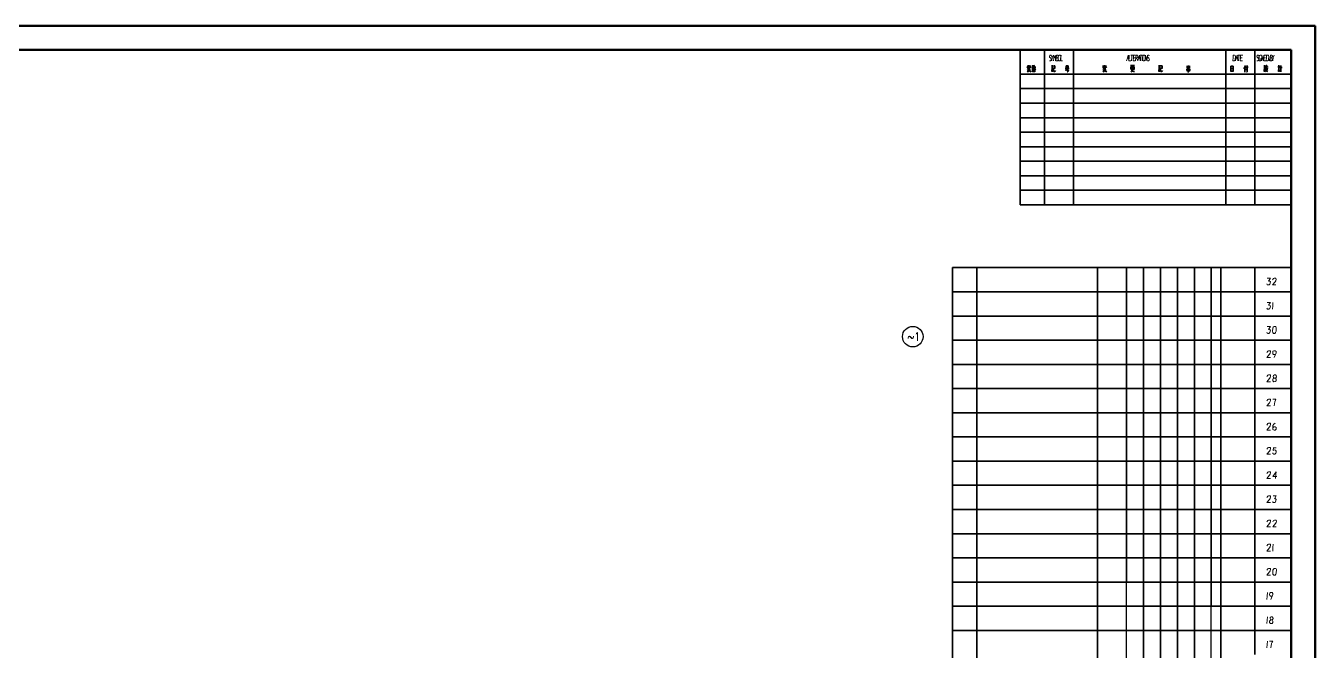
# Model space of a CAD drawing. Header units: millimetres. Extents: x 1333 to 104182, y -62616 to -5704.
# Drawn here: x 49181 to 49714, y -62281 to -62022 of the extents above; entities that cross this region are included whole.
import ezdxf

# ---------------------------------------------------------------- set-up
doc = ezdxf.new("R2010")
doc.units = ezdxf.units.MM
doc.header["$LTSCALE"] = 0.5
doc.layers.add('08', color=1, linetype='Continuous')
doc.layers.add('11', color=3, linetype='Continuous')
doc.styles.add('KAI', font='simplex.shx', dxfattribs={"width": 0.8, "bigfont": 'extfont.shx'})

# ---------------------------------------------------------------- blocks, each defined once
blk = doc.blocks.new('999')
at = {"color": 7, "lineweight": 70}
for p, q in [((73402, -10161.1), (75925, -10161.1)), ((75925, -10161.1), (75925, -11943.1)), ((73477, -10191.1), (75895, -10191.1)), ((75895, -10191.1), (75895, -11913.1))]:
    blk.add_line(p, q, dxfattribs=at)
at = {"color": 7, "lineweight": 35}
for p, q in [((75559, -10191.1), (75559, -10383.1)), ((75589, -10191.1), (75589, -10383.1)), ((75625, -10191.1), (75625, -10383.1)), ((75814, -10191.1), (75814, -10383.1)), ((75850, -10193.7), (75850, -10383.1)), ((75559, -10221.1), (75895, -10221.1)), ((75559, -10239.1), (75895, -10239.1)), ((75895, -10257.1), (75559, -10257.1)), ((75559, -10275.1), (75895, -10275.1)), ((75895, -10293.1), (75559, -10293.1)), ((75559, -10311.1), (75895, -10311.1)), ((75895, -10329.1), (75559, -10329.1)), ((75559, -10347.1), (75895, -10347.1)), ((75895, -10365.1), (75559, -10365.1)), ((75559, -10383.1), (75895, -10383.1)), ((75895, -10461.1), (75475, -10461.1)), ((75895, -10491.1), (75475, -10491.1)), ((75895, -10521.1), (75475, -10521.1)), ((75895, -10551.1), (75475, -10551.1)), ((75895, -10581.1), (75475, -10581.1)), ((75895, -10611.1), (75475, -10611.1)), ((75895, -10641.1), (75475, -10641.1)), ((75895, -10671.1), (75475, -10671.1)), ((75895, -10701.1), (75475, -10701.1)), ((75895, -10731.1), (75475, -10731.1)), ((75895, -10761.1), (75475, -10761.1)), ((75895, -10791.1), (75475, -10791.1)), ((75895, -10821.1), (75475, -10821.1)), ((75895, -10851.1), (75475, -10851.1)), ((75895, -10881.1), (75475, -10881.1)), ((75895, -10911.1), (75475, -10911.1))]:
    blk.add_line(p, q, dxfattribs=at)
at = {"color": 7, "lineweight": 35, "ltscale": 0.021387}
blk.add_line((75850, -10191.1), (75850, -10193.7), dxfattribs=at)
at = {"color": 7, "lineweight": 35, "ltscale": 0.042102}
for p, q in [((75567.4, -10211.2), (75572.4, -10211.2)), ((75661.2, -10211.2), (75666.2, -10211.2))]:
    blk.add_line(p, q, dxfattribs=at)
at = {"color": 7, "lineweight": 35, "ltscale": 0.011789}
blk.add_line((75568.2, -10212.1), (75567.6, -10213.3), dxfattribs=at)
at = {"color": 7, "lineweight": 35, "ltscale": 0.009835}
blk.add_line((75568.7, -10218), (75567.6, -10218.4), dxfattribs=at)
at = {"color": 7, "lineweight": 35, "ltscale": 0.016038}
blk.add_line((75569.2, -10215.4), (75567.7, -10216.6), dxfattribs=at)
at = {"color": 7, "lineweight": 35, "ltscale": 0.004926}
blk.add_line((75568.6, -10214), (75568.1, -10214.3), dxfattribs=at)
at = {"color": 7, "lineweight": 35, "ltscale": 0.014817}
blk.add_line((75569.3, -10212.3), (75568.6, -10214), dxfattribs=at)
at = {"color": 7, "lineweight": 35, "ltscale": 0.0066}
blk.add_line((75569.4, -10217.6), (75568.7, -10218), dxfattribs=at)
at = {"color": 7, "lineweight": 35, "ltscale": 0.00925}
for p, q in [((75568.9, -10215.6), (75569.6, -10216.4)), ((75662.7, -10215.6), (75663.5, -10216.4))]:
    blk.add_line(p, q, dxfattribs=at)
at = {"color": 7, "lineweight": 35, "ltscale": 0.006214}
blk.add_line((75569.7, -10214.8), (75569.2, -10215.4), dxfattribs=at)
at = {"color": 7, "lineweight": 35, "ltscale": 0.017139}
blk.add_line((75569.2, -10215.4), (75571.2, -10215.4), dxfattribs=at)
at = {"color": 7, "lineweight": 35, "ltscale": 0.009754}
blk.add_line((75569.4, -10211.2), (75569.3, -10212.3), dxfattribs=at)
at = {"color": 7, "lineweight": 35, "ltscale": 0.012322}
blk.add_line((75570.4, -10216.6), (75569.4, -10217.6), dxfattribs=at)
at = {"color": 7, "lineweight": 35, "ltscale": 0.014031}
blk.add_line((75569.6, -10216.4), (75570.8, -10217.6), dxfattribs=at)
at = {"color": 7, "lineweight": 35, "ltscale": 0.009991}
blk.add_line((75569.8, -10210), (75569.8, -10211.2), dxfattribs=at)
at = {"color": 7, "lineweight": 35, "ltscale": 0.002087}
blk.add_line((75570.4, -10214), (75570.1, -10214), dxfattribs=at)
at = {"color": 7, "lineweight": 35, "ltscale": 0.002383}
blk.add_line((75570.5, -10213.8), (75570.4, -10214), dxfattribs=at)
at = {"color": 7, "lineweight": 35, "ltscale": 0.012031}
blk.add_line((75571.2, -10215.4), (75570.4, -10216.6), dxfattribs=at)
at = {"color": 7, "lineweight": 35, "ltscale": 0.021887}
blk.add_line((75570.5, -10211.2), (75570.5, -10213.8), dxfattribs=at)
at = {"color": 7, "lineweight": 35, "ltscale": 0.007188}
blk.add_line((75570.8, -10217.6), (75571.6, -10218), dxfattribs=at)
at = {"color": 7, "lineweight": 35, "ltscale": 0.00853}
blk.add_line((75571.6, -10218), (75572.6, -10218.2), dxfattribs=at)
at = {"color": 7, "lineweight": 35, "ltscale": 0.00831}
blk.add_line((75571.7, -10212.4), (75572.3, -10213.2), dxfattribs=at)
at = {"color": 7, "lineweight": 35, "ltscale": 0.039355}
blk.add_line((75573.5, -10212.7), (75578.2, -10212.7), dxfattribs=at)
at = {"color": 7, "lineweight": 35, "ltscale": 0.011418}
blk.add_line((75574.5, -10214.5), (75573.5, -10215.5), dxfattribs=at)
at = {"color": 7, "lineweight": 35, "ltscale": 0.015064}
blk.add_line((75573.9, -10210.9), (75575.7, -10210.9), dxfattribs=at)
at = {"color": 7, "lineweight": 35, "ltscale": 0.00671}
blk.add_line((75574.4, -10211.6), (75574.7, -10212.3), dxfattribs=at)
at = {"color": 7, "lineweight": 35, "ltscale": 0.021875}
for p, q in [((75574.4, -10215.2), (75577.1, -10215.2)), ((75574.4, -10216.4), (75577.1, -10216.4)), ((75574.4, -10217.7), (75577.1, -10217.7))]:
    blk.add_line(p, q, dxfattribs=at)
at = {"color": 7, "lineweight": 35, "ltscale": 0.025122}
blk.add_line((75574.4, -10218.2), (75574.4, -10215.2), dxfattribs=at)
at = {"color": 7, "lineweight": 35, "ltscale": 0.007915}
blk.add_line((75575.1, -10213.8), (75574.5, -10214.5), dxfattribs=at)
at = {"color": 7, "lineweight": 35, "ltscale": 0.009843}
blk.add_line((75575.6, -10212.7), (75575.1, -10213.8), dxfattribs=at)
at = {"color": 7, "lineweight": 35, "ltscale": 0.012538}
blk.add_line((75575.7, -10210.9), (75577.2, -10210.5), dxfattribs=at)
at = {"color": 7, "lineweight": 35, "ltscale": 0.030411}
blk.add_line((75575.7, -10210.9), (75575.7, -10214.6), dxfattribs=at)
at = {"color": 7, "lineweight": 35, "ltscale": 0.021451}
blk.add_line((75575.8, -10217.7), (75575.8, -10215.2), dxfattribs=at)
at = {"color": 7, "lineweight": 35, "ltscale": 0.008952}
blk.add_line((75576, -10212.7), (75576.4, -10213.7), dxfattribs=at)
at = {"color": 7, "lineweight": 35, "ltscale": 0.006482}
blk.add_line((75576.4, -10213.7), (75576.7, -10214.4), dxfattribs=at)
at = {"color": 7, "lineweight": 35, "ltscale": 0.010111}
blk.add_line((75577, -10211.3), (75576.6, -10212.5), dxfattribs=at)
at = {"color": 7, "lineweight": 35, "ltscale": 0.01551}
blk.add_line((75576.7, -10214.4), (75578.2, -10215.6), dxfattribs=at)
at = {"color": 7, "lineweight": 35, "ltscale": 0.024973}
blk.add_line((75577.1, -10215.2), (75577.1, -10218.2), dxfattribs=at)
at = {"color": 7, "lineweight": 35, "ltscale": 0.018872}
blk.add_line((75597.6, -10212.1), (75599.8, -10212.1), dxfattribs=at)
at = {"color": 7, "lineweight": 35, "ltscale": 0.014844}
blk.add_line((75597.7, -10213.3), (75599.5, -10213.3), dxfattribs=at)
at = {"color": 7, "lineweight": 35, "ltscale": 0.014185}
for p, q in [((75597.7, -10214.5), (75599.5, -10214.5)), ((75730.6, -10214.5), (75732.3, -10214.5))]:
    blk.add_line(p, q, dxfattribs=at)
at = {"color": 7, "lineweight": 35, "ltscale": 0.014014}
blk.add_line((75597.9, -10210.7), (75599.5, -10210.7), dxfattribs=at)
at = {"color": 7, "lineweight": 35, "ltscale": 0.018579}
for p, q in [((75598, -10217.9), (75598, -10215.7)), ((75730.8, -10217.9), (75730.8, -10215.7))]:
    blk.add_line(p, q, dxfattribs=at)
at = {"color": 7, "lineweight": 35, "ltscale": 0.012085}
for p, q in [((75598, -10215.7), (75599.4, -10215.7)), ((75598, -10217.5), (75599.4, -10217.5))]:
    blk.add_line(p, q, dxfattribs=at)
at = {"color": 7, "lineweight": 35, "ltscale": 0.019064}
for p, q in [((75599.4, -10215.7), (75599.4, -10218)), ((75732.3, -10215.7), (75732.3, -10218))]:
    blk.add_line(p, q, dxfattribs=at)
at = {"color": 7, "lineweight": 35, "ltscale": 0.01499}
for p, q in [((75600.3, -10210.9), (75602.1, -10210.9)), ((75733.2, -10210.9), (75735, -10210.9))]:
    blk.add_line(p, q, dxfattribs=at)
at = {"color": 7, "lineweight": 35, "ltscale": 0.031509}
for p, q in [((75600.3, -10213.5), (75600.3, -10217.3)), ((75733.2, -10213.5), (75733.2, -10217.3))]:
    blk.add_line(p, q, dxfattribs=at)
at = {"color": 7, "lineweight": 35, "ltscale": 0.014832}
for p, q in [((75602.1, -10213.5), (75600.3, -10213.5)), ((75730.6, -10213.3), (75732.4, -10213.3)), ((75735, -10213.5), (75733.2, -10213.5))]:
    blk.add_line(p, q, dxfattribs=at)
at = {"color": 7, "lineweight": 35, "ltscale": 0.004025}
for p, q in [((75600.3, -10217.3), (75600.6, -10217.7)), ((75733.2, -10217.3), (75733.4, -10217.7))]:
    blk.add_line(p, q, dxfattribs=at)
at = {"color": 7, "lineweight": 35, "ltscale": 0.011365}
for p, q in [((75600.6, -10217.7), (75601.9, -10217.7)), ((75733.4, -10217.7), (75734.8, -10217.7))]:
    blk.add_line(p, q, dxfattribs=at)
at = {"color": 7, "lineweight": 35, "ltscale": 0.004087}
for p, q in [((75601.9, -10217.7), (75602.4, -10217.4)), ((75734.8, -10217.7), (75735.2, -10217.4))]:
    blk.add_line(p, q, dxfattribs=at)
at = {"color": 7, "lineweight": 35, "ltscale": 0.025369}
for p, q in [((75602.1, -10210.9), (75602.1, -10213.9)), ((75735, -10210.9), (75735, -10213.9))]:
    blk.add_line(p, q, dxfattribs=at)
at = {"color": 7, "lineweight": 35, "ltscale": 0.006186}
for p, q in [((75602.4, -10217.4), (75602.6, -10216.7)), ((75735.2, -10217.4), (75735.4, -10216.7))]:
    blk.add_line(p, q, dxfattribs=at)
at = {"color": 7, "lineweight": 35, "ltscale": 0.041736}
blk.add_line((75614.7, -10214), (75619.7, -10214), dxfattribs=at)
at = {"color": 7, "lineweight": 35, "ltscale": 0.025637}
blk.add_line((75616.3, -10214), (75615.5, -10216.9), dxfattribs=at)
at = {"color": 7, "lineweight": 35, "ltscale": 0.017297}
blk.add_line((75615.8, -10212.8), (75615.8, -10210.7), dxfattribs=at)
at = {"color": 7, "lineweight": 35, "ltscale": 0.022888}
for p, q in [((75615.8, -10210.7), (75618.5, -10210.7)), ((75618.5, -10212.8), (75615.8, -10212.8))]:
    blk.add_line(p, q, dxfattribs=at)
at = {"color": 7, "lineweight": 35, "ltscale": 0.024377}
blk.add_line((75615.9, -10215.6), (75618.8, -10215.6), dxfattribs=at)
at = {"color": 7, "lineweight": 35, "ltscale": 0.004529}
blk.add_line((75617.8, -10218.2), (75617.2, -10218.2), dxfattribs=at)
at = {"color": 7, "lineweight": 35, "ltscale": 0.003862}
blk.add_line((75618.2, -10218), (75617.8, -10218.2), dxfattribs=at)
at = {"color": 7, "lineweight": 35, "ltscale": 0.020594}
blk.add_line((75618.8, -10215.6), (75618.2, -10218), dxfattribs=at)
at = {"color": 7, "lineweight": 35, "ltscale": 0.017828}
blk.add_line((75618.5, -10210.7), (75618.5, -10212.8), dxfattribs=at)
at = {"color": 7, "lineweight": 35, "ltscale": 0.011795}
blk.add_line((75662.1, -10212.1), (75661.4, -10213.4), dxfattribs=at)
at = {"color": 7, "lineweight": 35, "ltscale": 0.009847}
blk.add_line((75662.5, -10218), (75661.4, -10218.4), dxfattribs=at)
at = {"color": 7, "lineweight": 35, "ltscale": 0.016036}
blk.add_line((75663, -10215.4), (75661.5, -10216.6), dxfattribs=at)
at = {"color": 7, "lineweight": 35, "ltscale": 0.004929}
blk.add_line((75662.4, -10214), (75661.9, -10214.4), dxfattribs=at)
at = {"color": 7, "lineweight": 35, "ltscale": 0.014806}
blk.add_line((75663.1, -10212.4), (75662.4, -10214), dxfattribs=at)
at = {"color": 7, "lineweight": 35, "ltscale": 0.006588}
blk.add_line((75663.2, -10217.7), (75662.5, -10218), dxfattribs=at)
at = {"color": 7, "lineweight": 35, "ltscale": 0.006216}
blk.add_line((75663.5, -10214.8), (75663, -10215.4), dxfattribs=at)
at = {"color": 7, "lineweight": 35, "ltscale": 0.017151}
blk.add_line((75663, -10215.4), (75665, -10215.4), dxfattribs=at)
at = {"color": 7, "lineweight": 35, "ltscale": 0.009761}
blk.add_line((75663.2, -10211.2), (75663.1, -10212.4), dxfattribs=at)
at = {"color": 7, "lineweight": 35, "ltscale": 0.012333}
blk.add_line((75664.2, -10216.6), (75663.2, -10217.7), dxfattribs=at)
at = {"color": 7, "lineweight": 35, "ltscale": 0.014038}
blk.add_line((75663.5, -10216.4), (75664.7, -10217.6), dxfattribs=at)
at = {"color": 7, "lineweight": 35, "ltscale": 0.009985}
for p, q in [((75663.7, -10210), (75663.7, -10211.2)), ((75879.3, -10215.6), (75880.5, -10215.6)), ((75879.3, -10217.4), (75880.5, -10217.4))]:
    blk.add_line(p, q, dxfattribs=at)
at = {"color": 7, "lineweight": 35, "ltscale": 0.002075}
blk.add_line((75664.2, -10214.1), (75663.9, -10214.1), dxfattribs=at)
at = {"color": 7, "lineweight": 35, "ltscale": 0.002388}
blk.add_line((75664.4, -10213.8), (75664.2, -10214.1), dxfattribs=at)
at = {"color": 7, "lineweight": 35, "ltscale": 0.012028}
blk.add_line((75665, -10215.4), (75664.2, -10216.6), dxfattribs=at)
at = {"color": 7, "lineweight": 35, "ltscale": 0.021893}
blk.add_line((75664.4, -10211.2), (75664.4, -10213.8), dxfattribs=at)
at = {"color": 7, "lineweight": 35, "ltscale": 0.007179}
blk.add_line((75664.7, -10217.6), (75665.4, -10218), dxfattribs=at)
at = {"color": 7, "lineweight": 35, "ltscale": 0.008541}
blk.add_line((75665.4, -10218), (75666.4, -10218.3), dxfattribs=at)
at = {"color": 7, "lineweight": 35, "ltscale": 0.008315}
blk.add_line((75665.5, -10212.4), (75666.1, -10213.2), dxfattribs=at)
at = {"color": 7, "lineweight": 35, "ltscale": 0.042236}
blk.add_line((75695.9, -10210.5), (75700.9, -10210.5), dxfattribs=at)
at = {"color": 7, "lineweight": 35, "ltscale": 0.008567}
blk.add_line((75696.9, -10217.7), (75696, -10218.2), dxfattribs=at)
at = {"color": 7, "lineweight": 35, "ltscale": 0.032397}
for p, q in [((75696.3, -10211.9), (75700.2, -10211.9)), ((75696.3, -10213.2), (75700.2, -10213.2)), ((75696.3, -10214.8), (75700.2, -10214.8))]:
    blk.add_line(p, q, dxfattribs=at)
at = {"color": 7, "lineweight": 35, "ltscale": 0.027151}
blk.add_line((75696.3, -10215.1), (75696.3, -10211.9), dxfattribs=at)
at = {"color": 7, "lineweight": 35, "ltscale": 0.003786}
blk.add_line((75696.8, -10215.7), (75697, -10215.3), dxfattribs=at)
at = {"color": 7, "lineweight": 35, "ltscale": 0.011296}
blk.add_line((75697.8, -10216.7), (75696.9, -10217.7), dxfattribs=at)
at = {"color": 7, "lineweight": 35, "ltscale": 0.020991}
blk.add_line((75697, -10215.3), (75698.7, -10217.2), dxfattribs=at)
at = {"color": 7, "lineweight": 35, "ltscale": 0.008331}
blk.add_line((75698.1, -10215.8), (75697.8, -10216.7), dxfattribs=at)
at = {"color": 7, "lineweight": 35, "ltscale": 0.008883}
blk.add_line((75698.3, -10214.7), (75698.1, -10215.8), dxfattribs=at)
at = {"color": 7, "lineweight": 35, "ltscale": 0.035004}
blk.add_line((75698.3, -10210.5), (75698.3, -10214.7), dxfattribs=at)
at = {"color": 7, "lineweight": 35, "ltscale": 0.01117}
blk.add_line((75698.7, -10217.2), (75699.9, -10217.8), dxfattribs=at)
at = {"color": 7, "lineweight": 35, "ltscale": 0.00657}
blk.add_line((75699.9, -10217.8), (75700.6, -10218), dxfattribs=at)
at = {"color": 7, "lineweight": 35, "ltscale": 0.027817}
blk.add_line((75700.2, -10211.9), (75700.2, -10215.2), dxfattribs=at)
at = {"color": 7, "lineweight": 35, "ltscale": 0.01886}
blk.add_line((75730.4, -10212.1), (75732.7, -10212.1), dxfattribs=at)
at = {"color": 7, "lineweight": 35, "ltscale": 0.014026}
blk.add_line((75730.7, -10210.7), (75732.4, -10210.7), dxfattribs=at)
at = {"color": 7, "lineweight": 35, "ltscale": 0.012097}
for p, q in [((75730.8, -10215.7), (75732.3, -10215.7)), ((75730.8, -10217.5), (75732.3, -10217.5))]:
    blk.add_line(p, q, dxfattribs=at)
at = {"color": 7, "lineweight": 35, "ltscale": 0.043738}
blk.add_line((75765, -10215.8), (75770.2, -10215.8), dxfattribs=at)
at = {"color": 7, "lineweight": 35, "ltscale": 0.039539}
blk.add_line((75765.1, -10211.5), (75769.9, -10211.5), dxfattribs=at)
at = {"color": 7, "lineweight": 35, "ltscale": 0.027844}
blk.add_line((75765.7, -10214.7), (75769.1, -10214.7), dxfattribs=at)
at = {"color": 7, "lineweight": 35, "ltscale": 0.026904}
blk.add_line((75765.8, -10216.8), (75769.1, -10216.8), dxfattribs=at)
at = {"color": 7, "lineweight": 35, "ltscale": 0.026208}
for p, q in [((75769.1, -10212.5), (75765.9, -10212.5)), ((75765.9, -10213.7), (75769.1, -10213.7))]:
    blk.add_line(p, q, dxfattribs=at)
at = {"color": 7, "lineweight": 35, "ltscale": 0.010318}
for p, q in [((75765.9, -10212.5), (75765.9, -10213.7)), ((75769.1, -10213.7), (75769.1, -10212.5))]:
    blk.add_line(p, q, dxfattribs=at)
at = {"color": 7, "lineweight": 35, "ltscale": 0.003943}
blk.add_line((75767.5, -10218.6), (75767, -10218.6), dxfattribs=at)
at = {"color": 7, "lineweight": 35, "ltscale": 0.003344}
blk.add_line((75767.7, -10218.3), (75767.5, -10218.6), dxfattribs=at)
at = {"color": 7, "lineweight": 35, "ltscale": 0.066351}
blk.add_line((75767.7, -10210.3), (75767.7, -10218.3), dxfattribs=at)
at = {"color": 7, "lineweight": 35, "ltscale": 0.0211}
blk.add_line((75769.1, -10214.7), (75769.1, -10217.2), dxfattribs=at)
at = {"color": 7, "lineweight": 35, "ltscale": 0.023889}
for p, q in [((75820.3, -10211), (75823.2, -10211)), ((75820.3, -10214.1), (75823.2, -10214.1)), ((75820.3, -10217.3), (75823.2, -10217.3))]:
    blk.add_line(p, q, dxfattribs=at)
at = {"color": 7, "lineweight": 35, "ltscale": 0.05564}
for p, q in [((75820.3, -10217.7), (75820.3, -10211)), ((75823.2, -10211), (75823.2, -10217.7))]:
    blk.add_line(p, q, dxfattribs=at)
at = {"color": 7, "lineweight": 35, "ltscale": 0.022995}
blk.add_line((75837.6, -10211.9), (75836.4, -10214.4), dxfattribs=at)
at = {"color": 7, "lineweight": 35, "ltscale": 0.013653}
blk.add_line((75838.3, -10210.4), (75837.6, -10211.9), dxfattribs=at)
at = {"color": 7, "lineweight": 35, "ltscale": 0.054935}
blk.add_line((75837.6, -10211.9), (75837.6, -10218.5), dxfattribs=at)
at = {"color": 7, "lineweight": 35, "ltscale": 0.028345}
blk.add_line((75838.3, -10212.5), (75841.7, -10212.5), dxfattribs=at)
at = {"color": 7, "lineweight": 35, "ltscale": 0.017561}
blk.add_line((75839.2, -10214), (75839.5, -10216.1), dxfattribs=at)
at = {"color": 7, "lineweight": 35, "ltscale": 0.004773}
blk.add_line((75840.4, -10218.1), (75839.8, -10218.1), dxfattribs=at)
at = {"color": 7, "lineweight": 35, "ltscale": 0.00416}
blk.add_line((75840.5, -10217.7), (75840.4, -10218.1), dxfattribs=at)
at = {"color": 7, "lineweight": 35, "ltscale": 0.061975}
blk.add_line((75840.5, -10210.2), (75840.5, -10217.7), dxfattribs=at)
at = {"color": 7, "lineweight": 35, "ltscale": 0.018359}
for p, q in [((75861.1, -10211.7), (75863.3, -10211.7)), ((75878.8, -10211.9), (75881, -10211.9))]:
    blk.add_line(p, q, dxfattribs=at)
at = {"color": 7, "lineweight": 35, "ltscale": 0.012939}
for p, q in [((75861.3, -10210.6), (75862.9, -10210.6)), ((75879, -10210.7), (75880.6, -10210.7))]:
    blk.add_line(p, q, dxfattribs=at)
at = {"color": 7, "lineweight": 35, "ltscale": 0.012549}
blk.add_line((75861.4, -10213), (75862.9, -10213), dxfattribs=at)
at = {"color": 7, "lineweight": 35, "ltscale": 0.012463}
for p, q in [((75861.4, -10214.3), (75862.9, -10214.3)), ((75879.1, -10214.5), (75880.6, -10214.5))]:
    blk.add_line(p, q, dxfattribs=at)
at = {"color": 7, "lineweight": 35, "ltscale": 0.009998}
for p, q in [((75861.6, -10215.5), (75862.8, -10215.5)), ((75861.6, -10217.3), (75862.8, -10217.3))]:
    blk.add_line(p, q, dxfattribs=at)
at = {"color": 7, "lineweight": 35, "ltscale": 0.018304}
for p, q in [((75861.6, -10217.7), (75861.6, -10215.5)), ((75879.3, -10217.8), (75879.3, -10215.6))]:
    blk.add_line(p, q, dxfattribs=at)
at = {"color": 7, "lineweight": 35, "ltscale": 0.019257}
blk.add_line((75862.8, -10215.5), (75862.8, -10217.8), dxfattribs=at)
at = {"color": 7, "lineweight": 35, "ltscale": 0.004377}
blk.add_line((75863.4, -10212.8), (75863.8, -10212.4), dxfattribs=at)
at = {"color": 7, "lineweight": 35, "ltscale": 0.017982}
blk.add_line((75863.4, -10213.8), (75865.6, -10213.8), dxfattribs=at)
at = {"color": 7, "lineweight": 35, "ltscale": 0.007735}
blk.add_line((75864.2, -10217.3), (75863.4, -10217.8), dxfattribs=at)
at = {"color": 7, "lineweight": 35, "ltscale": 0.005456}
blk.add_line((75863.8, -10212.4), (75864, -10211.8), dxfattribs=at)
at = {"color": 7, "lineweight": 35, "ltscale": 0.008569}
blk.add_line((75864, -10210.5), (75865, -10210.5), dxfattribs=at)
at = {"color": 7, "lineweight": 35, "ltscale": 0.010867}
blk.add_line((75864, -10211.8), (75864, -10210.5), dxfattribs=at)
at = {"color": 7, "lineweight": 35, "ltscale": 0.008327}
blk.add_line((75864, -10214.8), (75864.3, -10215.7), dxfattribs=at)
at = {"color": 7, "lineweight": 35, "ltscale": 0.007985}
blk.add_line((75864.7, -10216.5), (75864.2, -10217.3), dxfattribs=at)
at = {"color": 7, "lineweight": 35, "ltscale": 0.010726}
blk.add_line((75864.3, -10215.7), (75865, -10216.8), dxfattribs=at)
at = {"color": 7, "lineweight": 35, "ltscale": 0.011689}
blk.add_line((75865.3, -10215.2), (75864.7, -10216.5), dxfattribs=at)
at = {"color": 7, "lineweight": 35, "ltscale": 0.014679}
blk.add_line((75865, -10210.5), (75865, -10212.3), dxfattribs=at)
at = {"color": 7, "lineweight": 35, "ltscale": 0.002263}
blk.add_line((75865, -10212.3), (75865.2, -10212.5), dxfattribs=at)
at = {"color": 7, "lineweight": 35, "ltscale": 0.013763}
blk.add_line((75865, -10216.8), (75866.2, -10217.9), dxfattribs=at)
at = {"color": 7, "lineweight": 35, "ltscale": 0.005359}
blk.add_line((75865.2, -10212.5), (75865.9, -10212.5), dxfattribs=at)
at = {"color": 7, "lineweight": 35, "ltscale": 0.012057}
blk.add_line((75865.6, -10213.8), (75865.3, -10215.2), dxfattribs=at)
at = {"color": 7, "lineweight": 35, "ltscale": 0.005774}
blk.add_line((75865.9, -10212.5), (75866.1, -10211.8), dxfattribs=at)
at = {"color": 7, "lineweight": 35, "ltscale": 0.012561}
blk.add_line((75879.1, -10213.2), (75880.6, -10213.2), dxfattribs=at)
at = {"color": 7, "lineweight": 35, "ltscale": 0.01926}
blk.add_line((75880.5, -10215.6), (75880.5, -10218), dxfattribs=at)
at = {"color": 7, "lineweight": 35, "ltscale": 0.022827}
blk.add_line((75881.2, -10212.9), (75883.9, -10212.9), dxfattribs=at)
at = {"color": 7, "lineweight": 35, "ltscale": 0.06644}
blk.add_line((75882.5, -10210.3), (75882.5, -10218.2), dxfattribs=at)
at = {"color": 7, "lineweight": 35, "ltscale": 0.25}
for p, q in [((75475, -10461.1), (75475, -10491.1)), ((75505, -10461.1), (75505, -10491.1)), ((75655, -10461.1), (75655, -10491.1)), ((75691, -10461.1), (75691, -10491.1)), ((75712, -10491.1), (75712, -10461.1)), ((75733, -10491.1), (75733, -10461.1)), ((75754, -10491.1), (75754, -10461.1)), ((75775, -10461.1), (75775, -10491.1)), ((75796, -10491.1), (75796, -10461.1)), ((75808, -10491.1), (75808, -10461.1)), ((75850, -10461.1), (75850, -10491.1)), ((75895, -10491.1), (75895, -10461.1)), ((75475, -10491.1), (75475, -10671.1)), ((75505, -10491.1), (75505, -10671.1)), ((75655, -10491.1), (75655, -10671.1)), ((75691, -10491.1), (75691, -10671.1)), ((75712, -10671.1), (75712, -10491.1)), ((75733, -10671.1), (75733, -10491.1)), ((75754, -10671.1), (75754, -10491.1)), ((75775, -10491.1), (75775, -10671.1)), ((75796, -10671.1), (75796, -10491.1)), ((75808, -10671.1), (75808, -10491.1)), ((75850, -10491.1), (75850, -10521.1)), ((75895, -10521.1), (75895, -10491.1)), ((75850, -10521.1), (75850, -10551.1)), ((75895, -10551.1), (75895, -10521.1)), ((75850, -10551.1), (75850, -10581.1)), ((75895, -10581.1), (75895, -10551.1)), ((75850, -10581.1), (75850, -10611.1)), ((75895, -10611.1), (75895, -10581.1)), ((75850, -10611.1), (75850, -10641.1)), ((75895, -10641.1), (75895, -10611.1)), ((75475, -10641.1), (75475, -10821.1)), ((75475, -10641.1), (75475, -10821.1)), ((75505, -10641.1), (75505, -10821.1)), ((75505, -10641.1), (75505, -10821.1)), ((75655, -10641.1), (75655, -10821.1)), ((75655, -10641.1), (75655, -10821.1)), ((75691, -10641.1), (75691, -10821.1)), ((75691, -10641.1), (75691, -10821.1)), ((75712, -10821.1), (75712, -10641.1)), ((75712, -10821.1), (75712, -10641.1)), ((75733, -10821.1), (75733, -10641.1)), ((75733, -10821.1), (75733, -10641.1)), ((75754, -10821.1), (75754, -10641.1)), ((75754, -10821.1), (75754, -10641.1)), ((75775, -10641.1), (75775, -10821.1)), ((75775, -10641.1), (75775, -10821.1)), ((75796, -10821.1), (75796, -10641.1)), ((75808, -10821.1), (75808, -10641.1)), ((75850, -10641.1), (75850, -10671.1)), ((75895, -10671.1), (75895, -10641.1)), ((75850, -10671.1), (75850, -10701.1)), ((75895, -10701.1), (75895, -10671.1)), ((75850, -10701.1), (75850, -10731.1)), ((75895, -10731.1), (75895, -10701.1)), ((75475, -10731.1), (75475, -10971.1)), ((75475, -10731.1), (75475, -10971.1)), ((75475, -10731.1), (75475, -10821.1)), ((75475, -10731.1), (75475, -10761.1)), ((75475, -10731.1), (75475, -10821.1)), ((75475, -10731.1), (75475, -10761.1)), ((75505, -10731.1), (75505, -10971.1)), ((75505, -10731.1), (75505, -10971.1)), ((75505, -10731.1), (75505, -10821.1)), ((75505, -10731.1), (75505, -10761.1)), ((75505, -10731.1), (75505, -10821.1)), ((75505, -10731.1), (75505, -10761.1)), ((75655, -10731.1), (75655, -10971.1)), ((75655, -10731.1), (75655, -10971.1)), ((75655, -10731.1), (75655, -10821.1)), ((75655, -10731.1), (75655, -10761.1)), ((75655, -10731.1), (75655, -10821.1)), ((75655, -10731.1), (75655, -10761.1)), ((75691, -10731.1), (75691, -10821.1)), ((75691, -10731.1), (75691, -10821.1)), ((75712, -11211.1), (75712, -10731.1)), ((75712, -10821.1), (75712, -10731.1)), ((75712, -10821.1), (75712, -10731.1)), ((75733, -11211.1), (75733, -10731.1)), ((75733, -10821.1), (75733, -10731.1)), ((75733, -10821.1), (75733, -10731.1)), ((75754, -11211.1), (75754, -10731.1)), ((75754, -10821.1), (75754, -10731.1)), ((75754, -10761.1), (75754, -10731.1)), ((75754, -10821.1), (75754, -10731.1)), ((75754, -10761.1), (75754, -10731.1)), ((75775, -10731.1), (75775, -11211.1)), ((75775, -10731.1), (75775, -10821.1)), ((75775, -10731.1), (75775, -10821.1)), ((75796, -10821.1), (75796, -10731.1)), ((75850, -10731.1), (75850, -10761.1)), ((75895, -10761.1), (75895, -10731.1)), ((75850, -10761.1), (75850, -10791.1)), ((75895, -10791.1), (75895, -10761.1)), ((75796, -10821.1), (75796, -10791.1)), ((75850, -10791.1), (75850, -10821.1)), ((75895, -10821.1), (75895, -10791.1)), ((75475, -10821.1), (75475, -10851.1)), ((75475, -10821.1), (75475, -10851.1)), ((75475, -10821.1), (75475, -10851.1)), ((75475, -10821.1), (75475, -10851.1)), ((75505, -10821.1), (75505, -10851.1)), ((75505, -10821.1), (75505, -10851.1)), ((75505, -10821.1), (75505, -10851.1)), ((75505, -10821.1), (75505, -10851.1)), ((75655, -10821.1), (75655, -10851.1)), ((75655, -10821.1), (75655, -10851.1)), ((75655, -10821.1), (75655, -10851.1)), ((75655, -10821.1), (75655, -10851.1)), ((75691, -10821.1), (75691, -10851.1)), ((75691, -10821.1), (75691, -10851.1)), ((75691, -10821.1), (75691, -10851.1)), ((75691, -10821.1), (75691, -10851.1)), ((75712, -10851.1), (75712, -10821.1)), ((75712, -10851.1), (75712, -10821.1)), ((75712, -10851.1), (75712, -10821.1)), ((75712, -10851.1), (75712, -10821.1)), ((75733, -10851.1), (75733, -10821.1)), ((75733, -10851.1), (75733, -10821.1)), ((75733, -10851.1), (75733, -10821.1)), ((75733, -10851.1), (75733, -10821.1)), ((75754, -10851.1), (75754, -10821.1)), ((75754, -10851.1), (75754, -10821.1)), ((75754, -10851.1), (75754, -10821.1)), ((75754, -10851.1), (75754, -10821.1)), ((75775, -10821.1), (75775, -10851.1)), ((75775, -10821.1), (75775, -10851.1)), ((75775, -10821.1), (75775, -10851.1)), ((75775, -10821.1), (75775, -10851.1)), ((75796, -10851.1), (75796, -10821.1)), ((75796, -10851.1), (75796, -10821.1)), ((75808, -11061.1), (75808, -10821.1)), ((75808, -11061.1), (75808, -10821.1)), ((75808, -10911.1), (75808, -10821.1)), ((75850, -10821.1), (75850, -10851.1)), ((75895, -10851.1), (75895, -10821.1)), ((75796, -10881.1), (75796, -10851.1)), ((75796, -10881.1), (75796, -10851.1)), ((75796, -10881.1), (75796, -10851.1)), ((75808, -10911.1), (75808, -10851.1)), ((75850, -10851.1), (75850, -10881.1)), ((75895, -10881.1), (75895, -10851.1)), ((75808, -10911.1), (75808, -10881.1)), ((75808, -10911.1), (75808, -10881.1)), ((75850, -10881.1), (75850, -10911.1)), ((75895, -10911.1), (75895, -10881.1)), ((75850, -10911.1), (75850, -10941.1)), ((75895, -10941.1), (75895, -10911.1))]:
    blk.add_line(p, q, dxfattribs=at)
at = {"color": 7, "lineweight": 13}
for points in [[(75595.1, -10204.4), (75595.5, -10204.7), (75596.5, -10204.7), (75597.3, -10203.7), (75597.5, -10202.8), (75597.4, -10202.1), (75596.8, -10201.3), (75595.3, -10200), (75595.1, -10199.4), (75595.1, -10198.8), (75595.5, -10197.9), (75596, -10197.5), (75596.8, -10197.5), (75597.4, -10198)], [(75597.5, -10197.5), (75598.7, -10200.5), (75598.3, -10204.7)], [(75598.7, -10200.5), (75600.2, -10197.5)], [(75600.2, -10204.7), (75600.5, -10201.1), (75600.7, -10197.5), (75601.7, -10200.9), (75603.1, -10197.5), (75602.8, -10201.1), (75602.6, -10204.7)], [(75603.1, -10204.7), (75605.2, -10204.7), (75605.7, -10204.2), (75605.9, -10203.8), (75606.1, -10202.2), (75605.8, -10201.3), (75605.1, -10200.8), (75605.5, -10200.4), (75605.9, -10199.6), (75605.9, -10198.6), (75605.7, -10197.7), (75605.3, -10197.5), (75603.8, -10197.5), (75603.6, -10201.1), (75603.3, -10204.7)], [(75605.1, -10200.8), (75603.6, -10200.8)], [(75611.6, -10204.7), (75609.2, -10204.7), (75609.4, -10200.6), (75609.6, -10197.5)], [(75691, -10204.7), (75692, -10201.1), (75693, -10197.5), (75693.4, -10201.1), (75693.8, -10204.7)], [(75691.9, -10201.3), (75693.4, -10201.3)], [(75696.2, -10204.7), (75693.8, -10204.7), (75694.1, -10200.6), (75694.3, -10197.5)], [(75696.2, -10197.5), (75699.1, -10197.5)], [(75697.2, -10204.7), (75697.4, -10200.6), (75697.6, -10197.5)], [(75701.7, -10204.7), (75699.1, -10204.7), (75699.4, -10200.6), (75699.6, -10197.5), (75702.2, -10197.5)], [(75699.4, -10200.8), (75701.5, -10200.8)], [(75702.2, -10204.7), (75702.5, -10200.6), (75702.7, -10197.5), (75704.4, -10197.5), (75704.8, -10198.2), (75704.7, -10200.3), (75704.1, -10200.7), (75702.5, -10200.7)], [(75703.2, -10200.7), (75704.8, -10204.7)], [(75704.8, -10204.7), (75705.8, -10201.1), (75706.8, -10197.5), (75707.2, -10201.1), (75707.6, -10204.7)], [(75705.7, -10201.3), (75707.2, -10201.3)], [(75707.6, -10197.5), (75710.5, -10197.5)], [(75708.6, -10204.7), (75708.8, -10200.6), (75709, -10197.5)], [(75710.5, -10204.7), (75710.7, -10201.1), (75710.9, -10197.5)], [(75714, -10204.7), (75714.3, -10201.1), (75714.6, -10197.5), (75715.4, -10201.2), (75716.1, -10204.7), (75716.5, -10200.8), (75716.9, -10197.5)], [(75716.9, -10204.4), (75717.3, -10204.7), (75718.3, -10204.7), (75719.1, -10203.7), (75719.3, -10202.8), (75719.1, -10202.1), (75718.6, -10201.3), (75717.1, -10200), (75716.9, -10199.4), (75716.9, -10198.8), (75717.3, -10197.9), (75717.8, -10197.5), (75718.5, -10197.5), (75719.2, -10198)], [(75822.7, -10204.7), (75824.7, -10204.7), (75825.3, -10203.9), (75825.6, -10203.1), (75825.7, -10202.2), (75826, -10199.7), (75825.9, -10198.6), (75825.5, -10197.8), (75825, -10197.5), (75823, -10197.5)], [(75823.2, -10197.5), (75823, -10200.5), (75822.7, -10204.7)], [(75826, -10204.7), (75827, -10201.1), (75828, -10197.5), (75828.5, -10201.1), (75828.9, -10204.7)], [(75826.9, -10201.3), (75828.5, -10201.3)], [(75828.9, -10197.5), (75831.9, -10197.5)], [(75829.9, -10204.7), (75830.2, -10200.6), (75830.4, -10197.5)], [(75834.7, -10204.7), (75831.9, -10204.7), (75832.2, -10200.6), (75832.4, -10197.5), (75835.2, -10197.5)], [(75832.2, -10200.8), (75834.4, -10200.8)], [(75852.5, -10204.4), (75852.9, -10204.7), (75853.9, -10204.7), (75854.7, -10203.7), (75854.9, -10202.8), (75854.7, -10202.1), (75854.2, -10201.3), (75852.8, -10200), (75852.5, -10199.4), (75852.6, -10198.8), (75853, -10197.9), (75853.4, -10197.5), (75854.2, -10197.5), (75854.8, -10198)], [(75854.9, -10204.7), (75855.1, -10201.1), (75855.3, -10197.5)], [(75857.7, -10201.8), (75857.4, -10204.7), (75855.6, -10204.7), (75855.3, -10203.6), (75855.3, -10202.8), (75855.6, -10199.2), (75855.9, -10197.9), (75856.5, -10197.5), (75858.2, -10197.5)], [(75857.3, -10201.8), (75858.1, -10201.8)], [(75858.2, -10204.7), (75858.6, -10201.1), (75858.9, -10197.5), (75859.7, -10201.2), (75860.4, -10204.7), (75860.8, -10200.8), (75861.2, -10197.5)], [(75863.8, -10204.7), (75861.2, -10204.7), (75861.4, -10200.6), (75861.6, -10197.5), (75864.3, -10197.5)], [(75861.4, -10200.8), (75863.5, -10200.8)], [(75864.3, -10204.7), (75866.2, -10204.7), (75866.8, -10203.9), (75867, -10203.1), (75867.2, -10202.2), (75867.4, -10199.7), (75867.3, -10198.6), (75867, -10197.8), (75866.4, -10197.5), (75864.5, -10197.5)], [(75864.7, -10197.5), (75864.5, -10200.5), (75864.3, -10204.7)], [(75868.7, -10203.4), (75867.4, -10203.4)], [(75867.5, -10202.9), (75868.6, -10202.9)], [(75867.5, -10204), (75868.6, -10204)], [(75868.7, -10204.7), (75870.7, -10204.7), (75871.2, -10204.2), (75871.4, -10203.8), (75871.6, -10202.2), (75871.3, -10201.3), (75870.7, -10200.8), (75871, -10200.4), (75871.5, -10199.6), (75871.5, -10198.6), (75871.2, -10197.7), (75870.9, -10197.5), (75869.4, -10197.5), (75869.1, -10201.1), (75868.9, -10204.7)], [(75870.7, -10200.8), (75869.1, -10200.8)], [(75871.6, -10197.5), (75872.8, -10200.5), (75872.4, -10204.7)], [(75872.8, -10200.5), (75874.2, -10197.5)], [(75865, -10481.2), (75865.2, -10481.8), (75865.5, -10482.4), (75866.1, -10482.6), (75867.4, -10482.6), (75867.9, -10482.3), (75868.7, -10481.6), (75869.3, -10478.8), (75868.9, -10478.1), (75868, -10477.6), (75867.2, -10477.8), (75869.3, -10474.2), (75865.5, -10474.2)], [(75876.3, -10482.6), (75871.9, -10482.6), (75875.3, -10478.6), (75876.1, -10477.3), (75876.5, -10475.5), (75876.3, -10474.5), (75875.8, -10474.2), (75874, -10474.2), (75873.1, -10474.6), (75872, -10476.3)], [(75865, -10511.2), (75865.2, -10511.8), (75865.5, -10512.4), (75866.1, -10512.6), (75867.4, -10512.6), (75867.9, -10512.3), (75868.7, -10511.6), (75869.3, -10508.8), (75868.9, -10508.1), (75868, -10507.6), (75867.2, -10507.8), (75869.3, -10504.2), (75865.5, -10504.2)], [(75872.5, -10504.2), (75872.2, -10508.4), (75871.9, -10512.6)], [(75865, -10541.2), (75865.2, -10541.8), (75865.5, -10542.4), (75866.1, -10542.6), (75867.4, -10542.6), (75867.9, -10542.3), (75868.7, -10541.6), (75869.3, -10538.8), (75868.9, -10538.1), (75868, -10537.6), (75867.2, -10537.8), (75869.3, -10534.2), (75865.5, -10534.2)], [(75869.4, -10572.6), (75865, -10572.6), (75868.3, -10568.6), (75869.2, -10567.3), (75869.6, -10565.5), (75869.4, -10564.5), (75868.9, -10564.2), (75867.1, -10564.2), (75866.1, -10564.6), (75865.1, -10566.3)], [(75876, -10568.3), (75874.8, -10568.7), (75873.4, -10568.7), (75872.5, -10567.8), (75872.2, -10566.5), (75872.6, -10564.9), (75873.5, -10564.2), (75875.4, -10564.2), (75876.4, -10565.1), (75876.6, -10566.7), (75874.1, -10572.6)], [(75869.4, -10602.6), (75865, -10602.6), (75868.3, -10598.6), (75869.2, -10597.3), (75869.6, -10595.5), (75869.4, -10594.5), (75868.9, -10594.2), (75867.1, -10594.2), (75866.1, -10594.6), (75865.1, -10596.3)], [(75875.5, -10598.1), (75876.1, -10597.7), (75876.8, -10596.4), (75876.5, -10594.9), (75875.7, -10594.2), (75874.4, -10594.2), (75873.2, -10594.9), (75872.9, -10596.2), (75873.3, -10597.3), (75873.9, -10598.1)], [(75869.4, -10632.6), (75865, -10632.6), (75868.3, -10628.6), (75869.2, -10627.3), (75869.6, -10625.5), (75869.4, -10624.5), (75868.9, -10624.2), (75867.1, -10624.2), (75866.1, -10624.6), (75865.1, -10626.3)], [(75874, -10632.6), (75874.8, -10627.4), (75875.6, -10625.5), (75876.3, -10624.2), (75872.2, -10624.2)], [(75869.4, -10662.6), (75865, -10662.6), (75868.3, -10658.6), (75869.2, -10657.3), (75869.6, -10655.5), (75869.4, -10654.5), (75868.9, -10654.2), (75867.1, -10654.2), (75866.1, -10654.6), (75865.1, -10656.3)], [(75875.4, -10654.2), (75873.8, -10655.1), (75872.6, -10656.9), (75872.2, -10659.6), (75872.5, -10661.8), (75873.9, -10662.6), (75875.4, -10662.6), (75876.6, -10661.3), (75876.4, -10659.4), (75875.2, -10658.5), (75873.5, -10658.6), (75872.3, -10659.7)], [(75869.4, -10692.6), (75865, -10692.6), (75868.3, -10688.6), (75869.2, -10687.3), (75869.6, -10685.5), (75869.4, -10684.5), (75868.9, -10684.2), (75867.1, -10684.2), (75866.1, -10684.6), (75865.1, -10686.3)], [(75872.2, -10690.7), (75872.6, -10691.8), (75873.6, -10692.6), (75874.8, -10692.6), (75876.1, -10691.3), (75876.5, -10690.1), (75876.5, -10688.7), (75875.9, -10687.5), (75874.7, -10687.1), (75873.6, -10687.3), (75872.9, -10688), (75873.3, -10684.2)], [(75873.3, -10684.6), (75876.7, -10684.6)], [(75869.4, -10722.6), (75865, -10722.6), (75868.3, -10718.6), (75869.2, -10717.3), (75869.6, -10715.5), (75869.4, -10714.5), (75868.9, -10714.2), (75867.1, -10714.2), (75866.1, -10714.6), (75865.1, -10716.3)], [(75875.9, -10722.6), (75876.3, -10717.8), (75876.6, -10714.2), (75872.2, -10720.3), (75877.5, -10720.3)], [(75869.4, -10752.6), (75865, -10752.6), (75868.3, -10748.6), (75869.2, -10747.3), (75869.6, -10745.5), (75869.4, -10744.5), (75868.9, -10744.2), (75867.1, -10744.2), (75866.1, -10744.6), (75865.1, -10746.3)], [(75872.2, -10751.2), (75872.4, -10751.8), (75872.7, -10752.4), (75873.4, -10752.6), (75874.6, -10752.6), (75875.2, -10752.3), (75875.9, -10751.6), (75876.5, -10748.8), (75876.1, -10748.1), (75875.3, -10747.6), (75874.4, -10747.8), (75876.5, -10744.2), (75872.7, -10744.2)], [(75869.4, -10782.6), (75865, -10782.6), (75868.3, -10778.6), (75869.2, -10777.3), (75869.6, -10775.5), (75869.4, -10774.5), (75868.9, -10774.2), (75867.1, -10774.2), (75866.1, -10774.6), (75865.1, -10776.3)], [(75876.6, -10782.6), (75872.2, -10782.6), (75875.6, -10778.6), (75876.4, -10777.3), (75876.8, -10775.5), (75876.6, -10774.5), (75876.1, -10774.2), (75874.3, -10774.2), (75873.4, -10774.6), (75872.3, -10776.3)], [(75869.4, -10812.6), (75865, -10812.6), (75868.3, -10808.6), (75869.2, -10807.3), (75869.6, -10805.5), (75869.4, -10804.5), (75868.9, -10804.2), (75867.1, -10804.2), (75866.1, -10804.6), (75865.1, -10806.3)], [(75872.9, -10804.2), (75872.5, -10808.4), (75872.2, -10812.6)], [(75869.4, -10842.6), (75865, -10842.6), (75868.3, -10838.6), (75869.2, -10837.3), (75869.6, -10835.5), (75869.4, -10834.5), (75868.9, -10834.2), (75867.1, -10834.2), (75866.1, -10834.6), (75865.1, -10836.3)], [(75865.6, -10864.2), (75865.3, -10868.4), (75865, -10872.6)], [(75872, -10868.3), (75870.9, -10868.7), (75869.4, -10868.7), (75868.5, -10867.8), (75868.2, -10866.5), (75868.7, -10864.9), (75869.5, -10864.2), (75871.4, -10864.2), (75872.4, -10865.1), (75872.6, -10866.7), (75870.1, -10872.6)], [(75865.6, -10894.2), (75865.3, -10898.4), (75865, -10902.6)], [(75871.5, -10898.1), (75872.1, -10897.7), (75872.9, -10896.4), (75872.5, -10894.9), (75871.7, -10894.2), (75870.4, -10894.2), (75869.2, -10894.9), (75868.9, -10896.2), (75869.3, -10897.3), (75869.9, -10898.1)], [(75865.6, -10924.2), (75865.3, -10928.4), (75865, -10932.6)], [(75870, -10932.6), (75870.9, -10927.4), (75871.6, -10925.5), (75872.3, -10924.2), (75868.2, -10924.2)]]:
    blk.add_lwpolyline(points, dxfattribs=at)
for points in [[(75608, -10204.7), (75608.8, -10203.6), (75609, -10202.5), (75609.2, -10198.7), (75608.8, -10197.8), (75608.4, -10197.5), (75607.2, -10197.5), (75606.8, -10197.8), (75606.4, -10198.6), (75606.2, -10199.5), (75606.1, -10203.5), (75606.7, -10204.7)], [(75712.8, -10204.7), (75713.6, -10203.6), (75713.8, -10202.5), (75714, -10198.7), (75713.6, -10197.8), (75713.2, -10197.5), (75712, -10197.5), (75711.6, -10197.8), (75711.2, -10198.6), (75711, -10199.5), (75710.9, -10203.5), (75711.6, -10204.7)], [(75867.8, -10204.3), (75868.3, -10204.3), (75868.7, -10203.8), (75868.7, -10203.1), (75868.3, -10202.5), (75867.8, -10202.5), (75867.4, -10203.1), (75867.4, -10203.8)], [(75875, -10542.6), (75875.9, -10541.4), (75876.4, -10539.9), (75876.7, -10535.7), (75876.3, -10534.7), (75875.5, -10534.2), (75873.9, -10534.2), (75873, -10534.9), (75872.3, -10536.3), (75871.9, -10539.8), (75872.2, -10541.4), (75873.2, -10542.6)], [(75873.5, -10602.6), (75875.4, -10602.5), (75876.5, -10601.3), (75876.5, -10599.4), (75875.5, -10598.1), (75873.9, -10598.1), (75872.9, -10598.7), (75872.2, -10599.7), (75872.2, -10601.3)], [(75875.3, -10842.6), (75876.2, -10841.4), (75876.7, -10839.9), (75877.1, -10835.7), (75876.6, -10834.7), (75875.8, -10834.2), (75874.2, -10834.2), (75873.3, -10834.9), (75872.6, -10836.3), (75872.2, -10839.8), (75872.5, -10841.4), (75873.5, -10842.6)], [(75869.5, -10902.6), (75871.4, -10902.5), (75872.5, -10901.3), (75872.5, -10899.4), (75871.5, -10898.1), (75869.9, -10898.1), (75868.9, -10898.7), (75868.2, -10899.7), (75868.2, -10901.3)]]:
    blk.add_lwpolyline(points, close=True, dxfattribs=at)
at = {"layer": '08', "color": 7}
for p, q in [((75691, -11001.1), (75691, -10851.1)), ((75796, -10971.1), (75796, -10881.1))]:
    blk.add_line(p, q, dxfattribs=at)

msp = doc.modelspace()

# ---------------------------------------------------------------- linework, layer by layer
at = {"color": 3}
msp.add_lwpolyline([(48873.32, -62022.279), (49714.32, -62022.279), (49714.32, -62616.279), (48873.32, -62616.279)], close=True, dxfattribs=at)
at = {"layer": '08', "color": 3}
msp.add_circle((49547.869, -62150.802), 4.25, dxfattribs=at)
at = {"layer": '11'}
msp.add_lwpolyline([(48873.32, -62022.279), (49714.32, -62022.279), (49714.32, -62616.279), (48873.32, -62616.279)], close=True, dxfattribs=at)

# ---------------------------------------------------------------- block references
at = {"layer": '08', "color": 55, "xscale": 0.3333333333430346, "yscale": 0.3333333333284827, "zscale": 0.3333333333333333}
msp.add_blockref('999', (24405.994, -58635.239), dxfattribs=at)

# ---------------------------------------------------------------- texts
at = {"layer": '08', "color": 4, "insert": (49545.614, -62149.057), "char_height": 3.5, "width": 50.82214, "attachment_point": 1, "style": 'KAI'}
msp.add_mtext('{\\Fsimplex,extfont|c134;~1}', dxfattribs=at)

doc.saveas('drawing.dxf')
